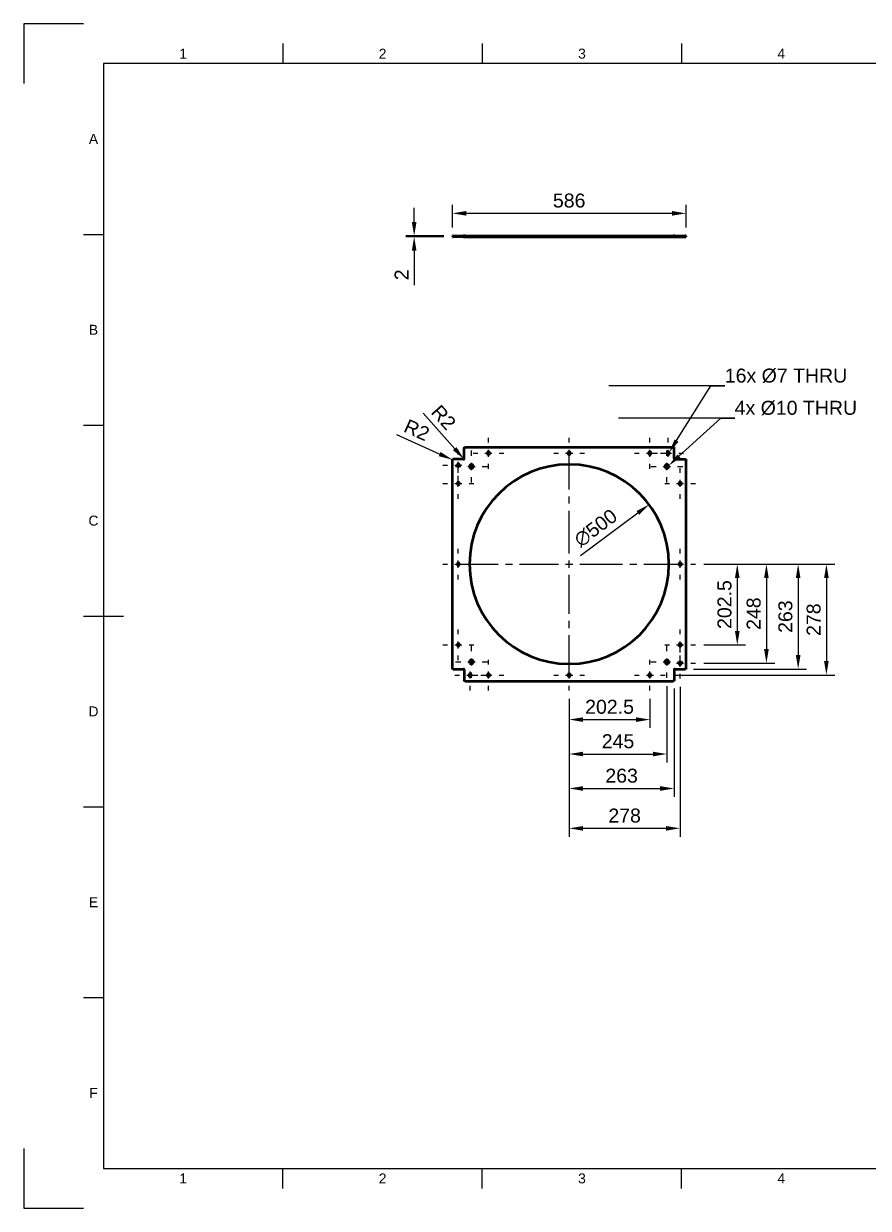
# Model space of a CAD drawing. Header units: millimetres. Extents: x 0 to 420, y 0 to 297.
# Drawn here: x 0 to 211.8, y 0 to 297 of the extents above; entities that cross this region are included whole.
import ezdxf
from ezdxf import colors
from ezdxf.entities.mleader import LeaderData, LeaderLine
from ezdxf.enums import TextEntityAlignment as Align
from ezdxf.math import Vec2, Vec3

# ---------------------------------------------------------------- set-up
doc = ezdxf.new("R2010")
doc.units = ezdxf.units.MM
doc.header["$LTSCALE"] = 0.75
doc.linetypes.add('CENTER2', pattern=[28.575, 19.05, -3.175, 3.175, -3.175])
for name, color, linetype, lineweight in [('Annotations', 7, 'Continuous', 25), ('Border', 7, 'Continuous', 25), ('Center Lines', 7, 'CENTER2', 25), ('Dimensions', 7, 'Continuous', 25), ('Visible', 7, 'Continuous', 50)]:
    doc.layers.add(name, color=color, linetype=linetype, lineweight=lineweight)
doc.styles.add('FusionTitle', font='arial.ttf')
doc.styles.get("Standard").update_dxf_attribs({"font": 'arial.ttf'})
doc.dimstyles.new('ISO-25', dxfattribs={"dimtxt": 3.5, "dimasz": 3.5, "dimexe": 2.1, "dimexo": 2.1, "dimgap": 1.4, "dimtad": 1, "dimzin": 12, "dimdsep": 46, "dimtxsty": 'Standard', "dimcen": 0, "dimclrd": 256, "dimclre": 256, "dimclrt": 256, "dimazin": 3, "dimtp": 0.1, "dimtm": 0.1, "dimtfac": 0.714286, "dimtmove": 0, "dimatfit": 3, "dimfxl": 1, "dimtzin": 12, "dimarcsym": 0})

# ---------------------------------------------------------------- blocks, each defined once
blk = doc.blocks.new('ISO_A3_SHEET')
at = {"layer": 'Border'}
for p, q in [((65, 292), (65, 287)), ((115, 292), (115, 287)), ((165, 292), (165, 287)), ((410, 287), (20, 287)), ((20, 287), (20, 10)), ((15, 244.16666), (20, 244.16666)), ((15, 196.33333), (20, 196.33333)), ((15, 148.5), (25, 148.5)), ((15, 100.66667), (20, 100.66667)), ((15, 52.83334), (20, 52.83334)), ((20, 10), (410, 10)), ((65, 5), (65, 10)), ((115, 5), (115, 10)), ((165, 5), (165, 10))]:
    blk.add_line(p, q, dxfattribs=at)
at = {"layer": 'Defpoints'}
for p, q in [((15, 297), (0, 297)), ((0, 297), (0, 282)), ((0, 15), (0, 0)), ((0, 0), (15, 0))]:
    blk.add_line(p, q, dxfattribs=at)
at = {"layer": 'Border', "style": 'FusionTitle'}
for s, p in [('1', (40, 289.5)), ('2', (90, 289.5)), ('3', (140, 289.5)), ('4', (190, 289.5)), ('A', (17.5, 268.08333)), ('B', (17.5, 220.25)), ('C', (17.5, 172.41667)), ('D', (17.5, 124.58334)), ('E', (17.5, 76.75001)), ('F', (17.5, 28.91668)), ('1', (40, 7.5)), ('2', (90, 7.5)), ('3', (140, 7.5)), ('4', (190, 7.5))]:
    blk.add_text(s, height=2.5, dxfattribs=at).set_placement(p, align=Align.MIDDLE)
blk = doc.blocks.new('*U7')
at = {"layer": 'Center Lines', "color": 0, "ltscale": 0.75, "transparency": 16777216}
for p, q in [((0, 2.678906), (0, 28.5)), ((-28.5, 0), (-2.678906, 0)), ((2.678906, 0), (28.5, 0)), ((0, -28.5), (0, -2.678906))]:
    blk.add_line(p, q, dxfattribs=at)
at = {"layer": 'Center Lines', "color": 0, "linetype": 'Continuous', "ltscale": 0.75, "transparency": 16777216}
for p, q in [((-0.892969, 0), (0.892969, 0)), ((0, -0.892969), (0, 0.892969))]:
    blk.add_line(p, q, dxfattribs=at)
blk = doc.blocks.new('*U8')
at = {"layer": 'Center Lines', "color": 0, "ltscale": 0.75, "transparency": 16777216}
for p, q in [((0, 2.678906), (0, 4)), ((-4, 0), (-2.678906, 0)), ((2.678906, 0), (4, 0)), ((0, -4), (0, -2.678906))]:
    blk.add_line(p, q, dxfattribs=at)
at = {"layer": 'Center Lines', "color": 0, "linetype": 'Continuous', "ltscale": 0.75, "transparency": 16777216}
for p, q in [((-0.892969, 0), (0.892969, 0)), ((0, -0.892969), (0, 0.892969))]:
    blk.add_line(p, q, dxfattribs=at)
blk = doc.blocks.new('*U9')
at = {"layer": 'Center Lines', "color": 0, "ltscale": 0.75, "transparency": 16777216}
for p, q in [((0, 2.678906), (0, 4)), ((-4, 0), (-2.678906, 0)), ((2.678906, 0), (4, 0)), ((0, -4), (0, -2.678906))]:
    blk.add_line(p, q, dxfattribs=at)
at = {"layer": 'Center Lines', "color": 0, "linetype": 'Continuous', "ltscale": 0.75, "transparency": 16777216}
for p, q in [((-0.892969, 0), (0.892969, 0)), ((0, -0.892969), (0, 0.892969))]:
    blk.add_line(p, q, dxfattribs=at)
blk = doc.blocks.new('*U10')
at = {"layer": 'Center Lines', "color": 0, "ltscale": 0.75, "transparency": 16777216}
for p, q in [((0, 2.678906), (0, 3.85)), ((-3.85, 0), (-2.678906, 0)), ((2.678906, 0), (3.85, 0)), ((0, -3.85), (0, -2.678906))]:
    blk.add_line(p, q, dxfattribs=at)
at = {"layer": 'Center Lines', "color": 0, "linetype": 'Continuous', "ltscale": 0.75, "transparency": 16777216}
for p, q in [((-0.892969, 0), (0.892969, 0)), ((0, -0.892969), (0, 0.892969))]:
    blk.add_line(p, q, dxfattribs=at)
blk = doc.blocks.new('*U11')
at = {"layer": 'Center Lines', "color": 0, "ltscale": 0.75, "transparency": 16777216}
for p, q in [((0, 2.678906), (0, 3.85)), ((-3.85, 0), (-2.678906, 0)), ((2.678906, 0), (3.85, 0)), ((0, -3.85), (0, -2.678906))]:
    blk.add_line(p, q, dxfattribs=at)
at = {"layer": 'Center Lines', "color": 0, "linetype": 'Continuous', "ltscale": 0.75, "transparency": 16777216}
for p, q in [((-0.892969, 0), (0.892969, 0)), ((0, -0.892969), (0, 0.892969))]:
    blk.add_line(p, q, dxfattribs=at)
blk = doc.blocks.new('*U12')
at = {"layer": 'Center Lines', "color": 0, "ltscale": 0.75, "transparency": 16777216}
for p, q in [((0, 2.678906), (0, 3.85)), ((-3.85, 0), (-2.678906, 0)), ((2.678906, 0), (3.85, 0)), ((0, -3.85), (0, -2.678906))]:
    blk.add_line(p, q, dxfattribs=at)
at = {"layer": 'Center Lines', "color": 0, "linetype": 'Continuous', "ltscale": 0.75, "transparency": 16777216}
for p, q in [((-0.892969, 0), (0.892969, 0)), ((0, -0.892969), (0, 0.892969))]:
    blk.add_line(p, q, dxfattribs=at)
blk = doc.blocks.new('*U13')
at = {"layer": 'Center Lines', "color": 0, "ltscale": 0.75, "transparency": 16777216}
for p, q in [((0, 2.678906), (0, 3.849992)), ((-3.849992, 0), (-2.678906, 0)), ((2.678906, 0), (3.849992, 0)), ((0, -3.849992), (0, -2.678906))]:
    blk.add_line(p, q, dxfattribs=at)
at = {"layer": 'Center Lines', "color": 0, "linetype": 'Continuous', "ltscale": 0.75, "transparency": 16777216}
for p, q in [((-0.892969, 0), (0.892969, 0)), ((0, -0.892969), (0, 0.892969))]:
    blk.add_line(p, q, dxfattribs=at)
blk = doc.blocks.new('*U14')
at = {"layer": 'Center Lines', "color": 0, "ltscale": 0.75, "transparency": 16777216}
for p, q in [((0, 2.678906), (0, 3.85)), ((-3.85, 0), (-2.678906, 0)), ((2.678906, 0), (3.85, 0)), ((0, -3.85), (0, -2.678906))]:
    blk.add_line(p, q, dxfattribs=at)
at = {"layer": 'Center Lines', "color": 0, "linetype": 'Continuous', "ltscale": 0.75, "transparency": 16777216}
for p, q in [((-0.892969, 0), (0.892969, 0)), ((0, -0.892969), (0, 0.892969))]:
    blk.add_line(p, q, dxfattribs=at)
blk = doc.blocks.new('*U15')
at = {"layer": 'Center Lines', "color": 0, "ltscale": 0.75, "transparency": 16777216}
for p, q in [((0, 2.678906), (0, 3.85)), ((-3.85, 0), (-2.678906, 0)), ((2.678906, 0), (3.85, 0)), ((0, -3.85), (0, -2.678906))]:
    blk.add_line(p, q, dxfattribs=at)
at = {"layer": 'Center Lines', "color": 0, "linetype": 'Continuous', "ltscale": 0.75, "transparency": 16777216}
for p, q in [((-0.892969, 0), (0.892969, 0)), ((0, -0.892969), (0, 0.892969))]:
    blk.add_line(p, q, dxfattribs=at)
blk = doc.blocks.new('*U16')
at = {"layer": 'Center Lines', "color": 0, "ltscale": 0.75, "transparency": 16777216}
for p, q in [((0, 2.678906), (0, 3.849993)), ((-3.849993, 0), (-2.678906, 0)), ((2.678906, 0), (3.849993, 0)), ((0, -3.849993), (0, -2.678906))]:
    blk.add_line(p, q, dxfattribs=at)
at = {"layer": 'Center Lines', "color": 0, "linetype": 'Continuous', "ltscale": 0.75, "transparency": 16777216}
for p, q in [((-0.892969, 0), (0.892969, 0)), ((0, -0.892969), (0, 0.892969))]:
    blk.add_line(p, q, dxfattribs=at)
blk = doc.blocks.new('*U17')
at = {"layer": 'Center Lines', "color": 0, "ltscale": 0.75, "transparency": 16777216}
for p, q in [((0, 2.678906), (0, 3.85)), ((-3.85, 0), (-2.678906, 0)), ((2.678906, 0), (3.85, 0)), ((0, -3.85), (0, -2.678906))]:
    blk.add_line(p, q, dxfattribs=at)
at = {"layer": 'Center Lines', "color": 0, "linetype": 'Continuous', "ltscale": 0.75, "transparency": 16777216}
for p, q in [((-0.892969, 0), (0.892969, 0)), ((0, -0.892969), (0, 0.892969))]:
    blk.add_line(p, q, dxfattribs=at)
blk = doc.blocks.new('*U18')
at = {"layer": 'Center Lines', "color": 0, "ltscale": 0.75, "transparency": 16777216}
for p, q in [((0, 2.678906), (0, 4)), ((-4, 0), (-2.678906, 0)), ((2.678906, 0), (4, 0)), ((0, -4), (0, -2.678906))]:
    blk.add_line(p, q, dxfattribs=at)
at = {"layer": 'Center Lines', "color": 0, "linetype": 'Continuous', "ltscale": 0.75, "transparency": 16777216}
for p, q in [((-0.892969, 0), (0.892969, 0)), ((0, -0.892969), (0, 0.892969))]:
    blk.add_line(p, q, dxfattribs=at)
blk = doc.blocks.new('*U19')
at = {"layer": 'Center Lines', "color": 0, "ltscale": 0.75, "transparency": 16777216}
for p, q in [((0, 2.678906), (0, 3.85)), ((-3.85, 0), (-2.678906, 0)), ((2.678906, 0), (3.85, 0)), ((0, -3.85), (0, -2.678906))]:
    blk.add_line(p, q, dxfattribs=at)
at = {"layer": 'Center Lines', "color": 0, "linetype": 'Continuous', "ltscale": 0.75, "transparency": 16777216}
for p, q in [((-0.892969, 0), (0.892969, 0)), ((0, -0.892969), (0, 0.892969))]:
    blk.add_line(p, q, dxfattribs=at)
blk = doc.blocks.new('*U20')
at = {"layer": 'Center Lines', "color": 0, "ltscale": 0.75, "transparency": 16777216}
for p, q in [((0, 2.678906), (0, 3.849995)), ((-3.849995, 0), (-2.678906, 0)), ((2.678906, 0), (3.849995, 0)), ((0, -3.849995), (0, -2.678906))]:
    blk.add_line(p, q, dxfattribs=at)
at = {"layer": 'Center Lines', "color": 0, "linetype": 'Continuous', "ltscale": 0.75, "transparency": 16777216}
for p, q in [((-0.892969, 0), (0.892969, 0)), ((0, -0.892969), (0, 0.892969))]:
    blk.add_line(p, q, dxfattribs=at)
blk = doc.blocks.new('*U21')
at = {"layer": 'Center Lines', "color": 0, "ltscale": 0.75, "transparency": 16777216}
for p, q in [((0, 2.678906), (0, 3.85)), ((-3.85, 0), (-2.678906, 0)), ((2.678906, 0), (3.85, 0)), ((0, -3.85), (0, -2.678906))]:
    blk.add_line(p, q, dxfattribs=at)
at = {"layer": 'Center Lines', "color": 0, "linetype": 'Continuous', "ltscale": 0.75, "transparency": 16777216}
for p, q in [((-0.892969, 0), (0.892969, 0)), ((0, -0.892969), (0, 0.892969))]:
    blk.add_line(p, q, dxfattribs=at)
blk = doc.blocks.new('*U22')
at = {"layer": 'Center Lines', "color": 0, "ltscale": 0.75, "transparency": 16777216}
for p, q in [((0, 2.678906), (0, 3.85)), ((-3.85, 0), (-2.678906, 0)), ((2.678906, 0), (3.85, 0)), ((0, -3.85), (0, -2.678906))]:
    blk.add_line(p, q, dxfattribs=at)
at = {"layer": 'Center Lines', "color": 0, "linetype": 'Continuous', "ltscale": 0.75, "transparency": 16777216}
for p, q in [((-0.892969, 0), (0.892969, 0)), ((0, -0.892969), (0, 0.892969))]:
    blk.add_line(p, q, dxfattribs=at)
blk = doc.blocks.new('*U23')
at = {"layer": 'Center Lines', "color": 0, "ltscale": 0.75, "transparency": 16777216}
for p, q in [((0, 2.678906), (0, 4)), ((-4, 0), (-2.678906, 0)), ((2.678906, 0), (4, 0)), ((0, -4), (0, -2.678906))]:
    blk.add_line(p, q, dxfattribs=at)
at = {"layer": 'Center Lines', "color": 0, "linetype": 'Continuous', "ltscale": 0.75, "transparency": 16777216}
for p, q in [((-0.892969, 0), (0.892969, 0)), ((0, -0.892969), (0, 0.892969))]:
    blk.add_line(p, q, dxfattribs=at)
blk = doc.blocks.new('*U24')
at = {"layer": 'Center Lines', "color": 0, "ltscale": 0.75, "transparency": 16777216}
for p, q in [((0, 2.678906), (0, 3.85)), ((-3.85, 0), (-2.678906, 0)), ((2.678906, 0), (3.85, 0)), ((0, -3.85), (0, -2.678906))]:
    blk.add_line(p, q, dxfattribs=at)
at = {"layer": 'Center Lines', "color": 0, "linetype": 'Continuous', "ltscale": 0.75, "transparency": 16777216}
for p, q in [((-0.892969, 0), (0.892969, 0)), ((0, -0.892969), (0, 0.892969))]:
    blk.add_line(p, q, dxfattribs=at)
blk = doc.blocks.new('*U25')
at = {"layer": 'Center Lines', "color": 0, "ltscale": 0.75, "transparency": 16777216}
for p, q in [((0, 2.678906), (0, 3.849994)), ((-3.849994, 0), (-2.678906, 0)), ((2.678906, 0), (3.849994, 0)), ((0, -3.849994), (0, -2.678906))]:
    blk.add_line(p, q, dxfattribs=at)
at = {"layer": 'Center Lines', "color": 0, "linetype": 'Continuous', "ltscale": 0.75, "transparency": 16777216}
for p, q in [((-0.892969, 0), (0.892969, 0)), ((0, -0.892969), (0, 0.892969))]:
    blk.add_line(p, q, dxfattribs=at)
blk = doc.blocks.new('*D42')
at = {"layer": 'Defpoints', "color": 0, "transparency": 16777216}
for p in [(136.793136, 129.838994), (157.043136, 129.838986), (157.043136, 122.525991)]:
    blk.add_point(p, dxfattribs=at)
at = {"layer": 'Dimensions', "lineweight": -2, "transparency": 16777216}
for p, q in [((136.793136, 127.738994), (136.793136, 120.425991)), ((157.043136, 127.738986), (157.043136, 120.425991)), ((140.293136, 122.525991), (153.543136, 122.525991))]:
    blk.add_line(p, q, dxfattribs=at)
at = {"layer": 'Dimensions', "transparency": 16777216}
for points in [[(140.293136, 123.109325), (140.293136, 121.942658), (136.793136, 122.525991)], [(153.543136, 123.109325), (153.543136, 121.942658), (157.043136, 122.525991)]]:
    blk.add_solid(points, dxfattribs=at)
at = {"layer": 'Dimensions', "transparency": 16777216, "insert": (146.918136, 125.712997), "char_height": 3.5, "attachment_point": 5}
blk.add_mtext('202.5', dxfattribs=at)
blk = doc.blocks.new('*D43')
at = {"layer": 'Defpoints', "color": 0, "transparency": 16777216}
for p in [(161.29313, 132.988815), (136.793136, 129.838994), (161.29313, 113.895442)]:
    blk.add_point(p, dxfattribs=at)
at = {"layer": 'Dimensions', "lineweight": -2, "transparency": 16777216}
for p, q in [((161.29313, 130.888815), (161.29313, 111.795442)), ((136.793136, 127.738994), (136.793136, 111.795442)), ((140.293136, 113.895442), (157.79313, 113.895442))]:
    blk.add_line(p, q, dxfattribs=at)
at = {"layer": 'Dimensions', "transparency": 16777216}
for points in [[(140.293136, 114.478775), (140.293136, 113.312109), (136.793136, 113.895442)], [(157.79313, 114.478775), (157.79313, 113.312109), (161.29313, 113.895442)]]:
    blk.add_solid(points, dxfattribs=at)
at = {"layer": 'Dimensions', "transparency": 16777216, "insert": (149.043133, 117.082448), "char_height": 3.5, "attachment_point": 5}
blk.add_mtext('245', dxfattribs=at)
blk = doc.blocks.new('*D44')
at = {"layer": 'Defpoints', "color": 0, "transparency": 16777216}
for p in [(164.592593, 132.839018), (136.793136, 129.838994), (136.793136, 95.260065)]:
    blk.add_point(p, dxfattribs=at)
at = {"layer": 'Dimensions', "lineweight": -2, "transparency": 16777216}
for p, q in [((164.592593, 130.739018), (164.592593, 93.160065)), ((136.793136, 127.738994), (136.793136, 93.160065)), ((161.092593, 95.260065), (140.293136, 95.260065))]:
    blk.add_line(p, q, dxfattribs=at)
at = {"layer": 'Dimensions', "transparency": 16777216}
for points in [[(140.293136, 95.843398), (140.293136, 94.676731), (136.793136, 95.260065)], [(161.092593, 95.843398), (161.092593, 94.676731), (164.592593, 95.260065)]]:
    blk.add_solid(points, dxfattribs=at)
at = {"layer": 'Dimensions', "transparency": 16777216, "insert": (150.692864, 98.44707), "char_height": 3.5, "attachment_point": 5}
blk.add_mtext('278', dxfattribs=at)
blk = doc.blocks.new('*D45')
at = {"layer": 'Defpoints', "color": 0, "transparency": 16777216}
for p in [(168.44313, 161.488815), (168.443136, 141.238815), (178.943136, 141.238815)]:
    blk.add_point(p, dxfattribs=at)
at = {"layer": 'Dimensions', "lineweight": -2, "transparency": 16777216}
for p, q in [((170.54313, 161.488815), (181.043136, 161.488815)), ((178.943136, 157.988815), (178.943136, 144.738815)), ((170.543136, 141.238815), (181.043136, 141.238815))]:
    blk.add_line(p, q, dxfattribs=at)
at = {"layer": 'Dimensions', "transparency": 16777216}
for points in [[(178.359803, 157.988815), (179.52647, 157.988815), (178.943136, 161.488815)], [(178.359803, 144.738815), (179.52647, 144.738815), (178.943136, 141.238815)]]:
    blk.add_solid(points, dxfattribs=at)
at = {"layer": 'Dimensions', "transparency": 16777216, "insert": (175.756131, 151.363815), "char_height": 3.5, "attachment_point": 5, "rotation": 90}
blk.add_mtext('202.5', dxfattribs=at)
blk = doc.blocks.new('*D46')
at = {"layer": 'Defpoints', "color": 0, "transparency": 16777216}
for p in [(168.44313, 161.488815), (168.442593, 136.689018), (186.256125, 136.689018)]:
    blk.add_point(p, dxfattribs=at)
at = {"layer": 'Dimensions', "lineweight": -2, "transparency": 16777216}
for p, q in [((170.54313, 161.488815), (188.356125, 161.488815)), ((186.256125, 157.988815), (186.256125, 140.189018)), ((170.542593, 136.689018), (188.356125, 136.689018))]:
    blk.add_line(p, q, dxfattribs=at)
at = {"layer": 'Dimensions', "transparency": 16777216}
for points in [[(185.672791, 157.988815), (186.839458, 157.988815), (186.256125, 161.488815)], [(185.672791, 140.189018), (186.839458, 140.189018), (186.256125, 136.689018)]]:
    blk.add_solid(points, dxfattribs=at)
at = {"layer": 'Dimensions', "transparency": 16777216, "insert": (183.069119, 149.088916), "char_height": 3.5, "attachment_point": 5, "rotation": 90}
blk.add_mtext('248', dxfattribs=at)
blk = doc.blocks.new('*D47')
at = {"layer": 'Defpoints', "color": 0, "transparency": 16777216}
for p in [(156.82865, 176.441338), (116.757611, 146.536292)]:
    blk.add_point(p, dxfattribs=at)
at = {"layer": 'Dimensions', "lineweight": -2, "transparency": 16777216}
blk.add_line((139.663789, 163.63119), (154.023677, 174.347985), dxfattribs=at)
at = {"layer": 'Dimensions', "transparency": 16777216}
blk.add_solid([(153.674785, 174.815481), (154.372569, 173.88049), (156.82865, 176.441338)], dxfattribs=at)
at = {"layer": 'Dimensions', "transparency": 16777216, "insert": (143.440868, 170.548861), "char_height": 3.5, "attachment_point": 5, "rotation": 36.73400342}
blk.add_mtext('∅500', dxfattribs=at)
blk = doc.blocks.new('*U32')
at = {"layer": 'Center Lines', "color": 0, "ltscale": 0.75, "transparency": 16777216}
for p, q in [((0, 2.678906), (0, 3.85)), ((-3.85, 0), (-2.678906, 0)), ((2.678906, 0), (3.85, 0)), ((0, -3.85), (0, -2.678906))]:
    blk.add_line(p, q, dxfattribs=at)
at = {"layer": 'Center Lines', "color": 0, "linetype": 'Continuous', "ltscale": 0.75, "transparency": 16777216}
for p, q in [((-0.892969, 0), (0.892969, 0)), ((0, -0.892969), (0, 0.892969))]:
    blk.add_line(p, q, dxfattribs=at)
blk = doc.blocks.new('*U33')
at = {"layer": 'Center Lines', "color": 0, "ltscale": 0.75, "transparency": 16777216}
for p, q in [((0, 2.678906), (0, 3.85)), ((-3.85, 0), (-2.678906, 0)), ((2.678906, 0), (3.85, 0)), ((0, -3.85), (0, -2.678906))]:
    blk.add_line(p, q, dxfattribs=at)
at = {"layer": 'Center Lines', "color": 0, "linetype": 'Continuous', "ltscale": 0.75, "transparency": 16777216}
for p, q in [((-0.892969, 0), (0.892969, 0)), ((0, -0.892969), (0, 0.892969))]:
    blk.add_line(p, q, dxfattribs=at)
blk = doc.blocks.new('*D48')
at = {"layer": 'Defpoints', "color": 0, "transparency": 16777216}
for p in [(110.159675, 188.137778), (110.29313, 187.988815)]:
    blk.add_point(p, dxfattribs=at)
at = {"layer": 'Dimensions', "lineweight": -2, "transparency": 16777216}
blk.add_line((100.145139, 199.316), (108.091124, 190.446694), dxfattribs=at)
at = {"layer": 'Dimensions', "transparency": 16777216}
blk.add_solid([(108.525597, 190.835938), (107.65665, 190.05745), (110.426585, 187.839853)], dxfattribs=at)
at = {"layer": 'Dimensions', "transparency": 16777216, "insert": (105.301892, 198.291462), "char_height": 3.5, "attachment_point": 5, "rotation": 311.8570732}
blk.add_mtext('R2', dxfattribs=at)
blk = doc.blocks.new('*D49')
at = {"layer": 'Defpoints', "color": 0, "transparency": 16777216}
for p in [(107.510656, 187.670688), (107.69313, 187.588815)]:
    blk.add_point(p, dxfattribs=at)
at = {"layer": 'Dimensions', "lineweight": -2, "transparency": 16777216}
for p, q in [((93.452723, 193.978191), (104.317354, 189.103456)), ((107.69313, 187.588815), (107.510656, 187.670688))]:
    blk.add_line(p, q, dxfattribs=at)
at = {"layer": 'Dimensions', "transparency": 16777216}
blk.add_solid([(104.556149, 189.635673), (104.07856, 188.571239), (107.510656, 187.670688)], dxfattribs=at)
at = {"layer": 'Dimensions', "transparency": 16777216, "insert": (98.580811, 195.137714), "char_height": 3.5, "attachment_point": 5, "rotation": 335.83523595}
blk.add_mtext('R2', dxfattribs=at)
blk = doc.blocks.new('*D50')
at = {"layer": 'Defpoints', "color": 0, "transparency": 16777216}
for p in [(107.49313, 249.448599), (107.49313, 243.800379), (166.09313, 243.800379)]:
    blk.add_point(p, dxfattribs=at)
at = {"layer": 'Dimensions', "lineweight": -2, "transparency": 16777216}
for p, q in [((107.49313, 245.900379), (107.49313, 251.548599)), ((166.09313, 245.900379), (166.09313, 251.548599)), ((162.59313, 249.448599), (110.99313, 249.448599))]:
    blk.add_line(p, q, dxfattribs=at)
at = {"layer": 'Dimensions', "transparency": 16777216}
for points in [[(110.99313, 250.031933), (110.99313, 248.865266), (107.49313, 249.448599)], [(162.59313, 250.031933), (162.59313, 248.865266), (166.09313, 249.448599)]]:
    blk.add_solid(points, dxfattribs=at)
at = {"layer": 'Dimensions', "transparency": 16777216, "insert": (136.79313, 252.635605), "char_height": 3.5, "attachment_point": 5}
blk.add_mtext('586', dxfattribs=at)
blk = doc.blocks.new('*D51')
at = {"layer": 'Defpoints', "color": 0, "transparency": 16777216}
for p in [(97.920188, 243.600379), (107.49313, 243.800379), (107.49313, 243.600379)]:
    blk.add_point(p, dxfattribs=at)
at = {"layer": 'Dimensions', "lineweight": -2, "transparency": 16777216}
for p, q in [((97.920188, 247.300379), (97.920188, 250.800379)), ((105.39313, 243.800379), (95.820188, 243.800379)), ((105.39313, 243.600379), (95.820188, 243.600379)), ((97.920188, 243.800379), (97.920188, 243.600379)), ((97.920188, 240.100379), (97.920188, 231.482166))]:
    blk.add_line(p, q, dxfattribs=at)
at = {"layer": 'Dimensions', "transparency": 16777216}
for points in [[(97.336855, 247.300379), (98.503522, 247.300379), (97.920188, 243.800379)], [(97.336855, 240.100379), (98.503522, 240.100379), (97.920188, 243.600379)]]:
    blk.add_solid(points, dxfattribs=at)
at = {"layer": 'Dimensions', "transparency": 16777216, "insert": (94.763026, 234.041272), "char_height": 3.5, "attachment_point": 5, "rotation": 90}
blk.add_mtext('2', dxfattribs=at)
blk = doc.blocks.new('*D53')
at = {"layer": 'Defpoints', "color": 0, "transparency": 16777216}
for p in [(163.09313, 132.388815), (136.793136, 129.838994), (163.09313, 105.258537)]:
    blk.add_point(p, dxfattribs=at)
at = {"layer": 'Dimensions', "lineweight": -2, "transparency": 16777216}
for p, q in [((136.793136, 127.738994), (136.793136, 103.158537)), ((163.09313, 130.288815), (163.09313, 103.158537)), ((140.293136, 105.258537), (159.59313, 105.258537))]:
    blk.add_line(p, q, dxfattribs=at)
at = {"layer": 'Dimensions', "transparency": 16777216}
for points in [[(140.293136, 105.84187), (140.293136, 104.675203), (136.793136, 105.258537)], [(159.59313, 105.84187), (159.59313, 104.675203), (163.09313, 105.258537)]]:
    blk.add_solid(points, dxfattribs=at)
at = {"layer": 'Dimensions', "transparency": 16777216, "insert": (149.943133, 108.446736), "char_height": 3.5, "attachment_point": 5}
blk.add_mtext('263', dxfattribs=at)
blk = doc.blocks.new('*D54')
at = {"layer": 'Defpoints', "color": 0, "transparency": 16777216}
for p in [(168.44313, 161.488815), (165.89313, 135.188815), (194.214125, 135.188815)]:
    blk.add_point(p, dxfattribs=at)
at = {"layer": 'Dimensions', "lineweight": -2, "transparency": 16777216}
for p, q in [((170.54313, 161.488815), (196.314125, 161.488815)), ((194.214125, 157.988815), (194.214125, 138.688815)), ((167.99313, 135.188815), (196.314125, 135.188815))]:
    blk.add_line(p, q, dxfattribs=at)
at = {"layer": 'Dimensions', "transparency": 16777216}
for points in [[(193.630792, 157.988815), (194.797459, 157.988815), (194.214125, 161.488815)], [(193.630792, 138.688815), (194.797459, 138.688815), (194.214125, 135.188815)]]:
    blk.add_solid(points, dxfattribs=at)
at = {"layer": 'Dimensions', "transparency": 16777216, "insert": (191.025926, 148.338815), "char_height": 3.5, "attachment_point": 5, "rotation": 90}
blk.add_mtext('263', dxfattribs=at)
blk = doc.blocks.new('*D55')
at = {"layer": 'Defpoints', "color": 0, "transparency": 16777216}
for p in [(168.44313, 161.488815), (160.893136, 133.688986), (201.295655, 133.688986)]:
    blk.add_point(p, dxfattribs=at)
at = {"layer": 'Dimensions', "lineweight": -2, "transparency": 16777216}
for p, q in [((170.54313, 161.488815), (203.395655, 161.488815)), ((201.295655, 157.988815), (201.295655, 137.188986)), ((162.993136, 133.688986), (203.395655, 133.688986))]:
    blk.add_line(p, q, dxfattribs=at)
at = {"layer": 'Dimensions', "transparency": 16777216}
for points in [[(200.712322, 157.988815), (201.878988, 157.988815), (201.295655, 161.488815)], [(200.712322, 137.188986), (201.878988, 137.188986), (201.295655, 133.688986)]]:
    blk.add_solid(points, dxfattribs=at)
at = {"layer": 'Dimensions', "transparency": 16777216, "insert": (198.108649, 147.588901), "char_height": 3.5, "attachment_point": 5, "rotation": 90}
blk.add_mtext('278', dxfattribs=at)

msp = doc.modelspace()

# ---------------------------------------------------------------- linework, layer by layer
at = {"layer": 'Visible', "extrusion": (0, 1, 0)}
for p, q in [((107.49313, 243.800379, 26.1), (107.49313, 243.600379, 26.1)), ((107.69313, 243.800379, 26.3), (110.29313, 243.800379, 26.3)), ((110.29313, 243.600379, 26.3), (107.69313, 243.600379, 26.3)), ((110.49313, 243.800379, 29.1), (110.49313, 243.600379, 29.1)), ((110.69313, 243.800379, 29.3), (162.89313, 243.800379, 29.3)), ((110.69313, 243.600379, 29.3), (162.89313, 243.600379, 29.3)), ((163.09313, 243.600379, 29.1), (163.09313, 243.800379, 29.1)), ((163.29313, 243.800379, 26.3), (165.89313, 243.800379, 26.3)), ((163.29313, 243.600379, 26.3), (165.89313, 243.600379, 26.3)), ((166.09313, 243.600379, 26.1), (166.09313, 243.800379, 26.1))]:
    msp.add_line(p, q, dxfattribs=at)
at = {"layer": 'Visible'}
for p, q in [((110.49313, 187.988815, 0.1), (110.49313, 190.588815, 0.1)), ((110.69313, 190.788815, 0.1), (162.89313, 190.788815, 0.1)), ((163.09313, 187.988815, 0.1), (163.09313, 190.588815, 0.1)), ((107.49313, 135.388815, 0.1), (107.49313, 187.588815, 0.1)), ((110.29313, 187.788815, 0.1), (107.69313, 187.788815, 0.1)), ((163.29313, 187.788815, 0.1), (165.89313, 187.788815, 0.1)), ((166.09313, 135.388815, 0.1), (166.09313, 187.588815, 0.1)), ((107.69313, 135.188815, 0.1), (110.29313, 135.188815, 0.1)), ((110.49313, 134.988815, 0.1), (110.49313, 132.388815, 0.1)), ((163.09313, 134.988815, 0.1), (163.09313, 132.388815, 0.1)), ((163.29313, 135.188815, 0.1), (165.89313, 135.188815, 0.1)), ((110.69313, 132.188815, 0.1), (162.89313, 132.188815, 0.1))]:
    msp.add_line(p, q, dxfattribs=at)
at = {"layer": 'Visible', "extrusion": (0, 0, -1)}
for centre, radius in [((-116.543136, 189.288448, -0.1), 0.35), ((-136.793136, 189.288448, -0.1), 0.349995), ((-157.043136, 189.288448, -0.1), 0.35), ((-161.592928, 189.288278, -0.1), 0.35), ((-108.993668, 186.288613, -0.1), 0.35), ((-136.79313, 161.488815, -0.1), 25), ((-108.993674, 181.738815, -0.1), 0.35), ((-164.593136, 181.738815, -0.1), 0.35), ((-108.993674, 161.488815, -0.1), 0.349993), ((-164.593136, 161.488815, -0.1), 0.349994), ((-108.993674, 141.238815, -0.1), 0.35), ((-164.593136, 141.238815, -0.1), 0.35), ((-164.592593, 136.689018, -0.1), 0.35), ((-111.993333, 133.689353, -0.1), 0.35), ((-116.543136, 133.688986, -0.1), 0.35), ((-136.793136, 133.688986, -0.1), 0.349992), ((-157.043136, 133.688986, -0.1), 0.35)]:
    msp.add_circle(centre, radius, dxfattribs=at)
at = {"layer": 'Visible', "extrusion": (2.8e-15, 0, -1)}
for centre in [(-112.29313, 185.988815, -0.1), (-161.29313, 185.988815, -0.1), (-112.29313, 136.988815, -0.1), (-161.29313, 136.988815, -0.1)]:
    msp.add_circle(centre, 0.5, dxfattribs=at)
at = {"layer": 'Visible', "extrusion": (0, -1, 0)}
for centre, start, end in [((107.69313, 26.1, -243.800379), 90, 180), ((110.29313, 26.5, -243.600379), 270, 0), ((110.69313, 29.1, -243.800379), 90, 180), ((162.89313, 29.1, -243.800379), 0, 90), ((163.29313, 26.5, -243.600379), 180, 270), ((165.89313, 26.1, -243.800379), 0, 90)]:
    msp.add_arc(centre, 0.2, start, end, dxfattribs=at)
at = {"layer": 'Visible', "extrusion": (0, 1, 0)}
for centre, start, end in [((-107.69313, 26.1, 243.600379), 0, 90), ((-110.29313, 26.5, 243.800379), 180, 270), ((-110.69313, 29.1, 243.600379), 0, 90), ((-162.89313, 29.1, 243.600379), 90, 180), ((-163.29313, 26.5, 243.800379), 270, 0), ((-165.89313, 26.1, 243.600379), 90, 180)]:
    msp.add_arc(centre, 0.2, start, end, dxfattribs=at)
at = {"layer": 'Visible', "extrusion": (0, 0, -1)}
for centre, start, end in [((-110.69313, 190.588815, -0.1), 0, 90), ((-162.89313, 190.588815, -0.1), 90, 180), ((-107.69313, 187.588815, -0.1), 0, 90), ((-165.89313, 187.588815, -0.1), 90, 180), ((-107.69313, 135.388815, -0.1), 270, 0), ((-165.89313, 135.388815, -0.1), 180, 270), ((-110.69313, 132.388815, -0.1), 270, 0), ((-162.89313, 132.388815, -0.1), 180, 270)]:
    msp.add_arc(centre, 0.2, start, end, dxfattribs=at)
at = {"layer": 'Visible'}
for centre, start, end in [((110.29313, 187.988815, 0.1), 270, 0), ((163.29313, 187.988815, 0.1), 180, 270), ((110.29313, 134.988815, 0.1), 0, 90), ((163.29313, 134.988815, 0.1), 90, 180)]:
    msp.add_arc(centre, 0.2, start, end, dxfattribs=at)

# ---------------------------------------------------------------- block references
at = {"layer": 'Border'}
msp.add_blockref('ISO_A3_SHEET', (0, 0), dxfattribs=at)
at = {"layer": 'Center Lines', "ltscale": 0.75}
for name, p in [('*U19', (116.543136, 189.288448)), ('*U20', (136.793136, 189.288448)), ('*U21', (157.043136, 189.288448)), ('*U22', (161.592928, 189.288278)), ('*U32', (108.993668, 186.288613)), ('*U7', (136.79313, 161.488815)), ('*U18', (112.29313, 185.988815)), ('*U23', (161.29313, 185.988815)), ('*U17', (108.993674, 181.738815)), ('*U24', (164.593136, 181.738815)), ('*U16', (108.993674, 161.488815)), ('*U25', (164.593136, 161.488815)), ('*U15', (108.993674, 141.238815)), ('*U11', (164.593136, 141.238815)), ('*U8', (112.29313, 136.988815)), ('*U9', (161.29313, 136.988815)), ('*U10', (164.592593, 136.689018)), ('*U33', (111.993333, 133.689353)), ('*U14', (116.543136, 133.688986)), ('*U13', (136.793136, 133.688986)), ('*U12', (157.043136, 133.688986))]:
    msp.add_blockref(name, p, dxfattribs=at)

# ---------------------------------------------------------------- dimensions: what is measured, and where the dimension line sits
at = {"layer": 'Dimensions'}
for p1, p2, distance, picture, middle in [((166.09313, 243.800379), (107.49313, 243.800379), -5.64822, '*D50', (136.79313, 252.635605)), ((107.49313, 243.800379), (107.49313, 243.600379), -9.572942, '*D51', (94.763026, 234.041272))]:
    dim = msp.add_aligned_dim(p1=p1, p2=p2, distance=distance, dimstyle='ISO-25', override={"dimlfac": 10, "dimclrd": 256, "dimclre": 256}, dxfattribs=at)
    dim.commit()
    dim.dimension.update_dxf_attribs({"geometry": picture, "text_midpoint": middle})
for center, mpoint, picture, middle in [((110.29313, 187.988815), (110.159675, 188.137778), '*D48', (102.950401, 196.184767)), ((107.69313, 187.588815), (107.510656, 187.670688), '*D49', (97.288388, 192.257207))]:
    dim = msp.add_radius_dim(center=center, mpoint=mpoint, dimstyle='ISO-25', override={"dimlfac": 10, "dimse1": 1, "dimclrd": 256, "dimclre": 256}, dxfattribs=at)
    dim.commit()
    dim.dimension.update_dxf_attribs({"geometry": picture, "text_midpoint": middle, "dimtype": 164})
dim = msp.add_diameter_dim_2p(p1=(116.757611, 146.536292), p2=(156.82865, 176.441338), dimstyle='ISO-25', override={"dimlfac": 10, "dimclrd": 256, "dimclre": 256}, dxfattribs=at)
dim.commit()
dim.dimension.update_dxf_attribs({"geometry": '*D47', "text_midpoint": (145.405564, 167.916281), "dimtype": 163})
for base, p1, p2, angle, override, picture, middle, dimtype in [((201.295655, 133.688986), (168.44313, 161.488815), (160.893136, 133.688986), 90, {"dimlfac": 10}, '*D55', (201.295655, 147.588901), 160), ((194.214125, 135.188815), (168.44313, 161.488815), (165.89313, 135.188815), 90, {"dimlfac": 10}, '*D54', (194.214125, 148.338815), 160), ((186.256125, 136.689018), (168.44313, 161.488815), (168.442593, 136.689018), 90, {"dimdec": 0, "dimlfac": 10, "dimtdec": 0}, '*D46', (186.256125, 149.088916), 160), ((157.043136, 122.525991), (136.793136, 129.838994), (157.043136, 129.838986), 359.99997736, {"dimlfac": 10}, '*D42', (146.918136, 122.525991), 161)]:
    dim = msp.add_linear_dim(base=base, p1=p1, p2=p2, angle=angle, dimstyle='ISO-25', override=override, dxfattribs=at)
    dim.commit()
    dim.dimension.update_dxf_attribs({"geometry": picture, "text_midpoint": middle, "dimtype": dimtype})
dim = msp.add_linear_dim(base=(178.943136, 141.238815), p1=(168.44313, 161.488815), p2=(168.443136, 141.238815), angle=90, dimstyle='ISO-25', override={"dimlfac": 10, "dimclrd": 256, "dimclre": 256}, dxfattribs=at)
dim.commit()
dim.dimension.update_dxf_attribs({"geometry": '*D45', "text_midpoint": (175.756131, 151.363815)})
for base, p1, p2, override, picture, middle in [((161.29313, 113.895442), (136.793136, 129.838994), (161.29313, 132.988815), {"dimlfac": 10}, '*D43', (149.043133, 113.895442)), ((136.793136, 95.260065), (164.592593, 132.839018), (136.793136, 129.838994), {"dimdec": 0, "dimlfac": 10, "dimtdec": 0}, '*D44', (150.692864, 95.260065)), ((163.09313, 105.258537), (136.793136, 129.838994), (163.09313, 132.388815), {"dimlfac": 10}, '*D53', (149.943133, 105.258537))]:
    dim = msp.add_linear_dim(base=base, p1=p1, p2=p2, dimstyle='ISO-25', override=override, dxfattribs=at)
    dim.commit()
    dim.dimension.update_dxf_attribs({"geometry": picture, "text_midpoint": middle, "dimtype": 160})

# ---------------------------------------------------------------- leaders
at = {"layer": 'Annotations'}
ml = msp.add_multileader_mtext('Standard', dxfattribs=at)
ml.set_content('16x %%C7 THRU', color=256)
ml.set_leader_properties()
ml.build(insert=Vec2(0, 0))
ml.multileader.update_dxf_attribs({"text_left_attachment_type": 5, "text_right_attachment_type": 5, "dogleg_length": 3.5, "arrow_head_size": 3.5})
ctx = ml.context
ctx.base_point, ctx.char_height, ctx.arrow_head_size, ctx.landing_gap_size, ctx.plane_origin = Vec3(175.822646, 206.20112), 3.5, 3.5, 0, Vec3(161.586467, 189.478894)
ctx.left_attachment, ctx.right_attachment = 5, 5
notes = []
notes.append((ctx, [(0, (1, 1, 0), (172.322646, 206.20112), (1, 0), 3.5, [(0, [(161.860427, 189.513986)], 0, [])])]))
ctx.mtext.insert, ctx.mtext.flow_direction = Vec3(175.822646, 210.530042), 5
ml = msp.add_multileader_mtext('Standard', dxfattribs=at)
ml.set_content('4x %%C10 THRU', color=256)
ml.set_leader_properties()
ml.build(insert=Vec2(0, 0))
ml.multileader.update_dxf_attribs({"text_left_attachment_type": 5, "text_right_attachment_type": 5, "dogleg_length": 3.5, "arrow_head_size": 3.5})
ctx = ml.context
ctx.base_point, ctx.char_height, ctx.arrow_head_size, ctx.landing_gap_size, ctx.plane_origin = Vec3(178.293046, 198.118518), 3.5, 3.5, 0, Vec3(161.721453, 186.246768)
ctx.left_attachment, ctx.right_attachment = 5, 5
notes.append((ctx, [(0, (1, 1, 0), (174.793046, 198.118518), (1, 0), 3.5, [(0, [(161.74155, 186.209994)], 0, [])])]))
ctx.mtext.insert, ctx.mtext.flow_direction = Vec3(178.293046, 202.44744), 5
for ctx, leaders in notes:
    for number, flags, end, landing, length, lines in leaders:
        leader = LeaderData()
        leader.index, (leader.has_last_leader_line, leader.has_dogleg_vector, leader.attachment_direction) = number, flags
        leader.last_leader_point, leader.dogleg_vector, leader.dogleg_length = Vec3(end), Vec3(landing), length
        for number, points, colour, breaks in lines:
            line = LeaderLine()
            line.index, line.vertices, line.color, line.breaks = number, Vec3.list(points), colors.encode_raw_color(colour), breaks
            leader.lines.append(line)
        ctx.leaders.append(leader)

doc.saveas('drawing.dxf')
